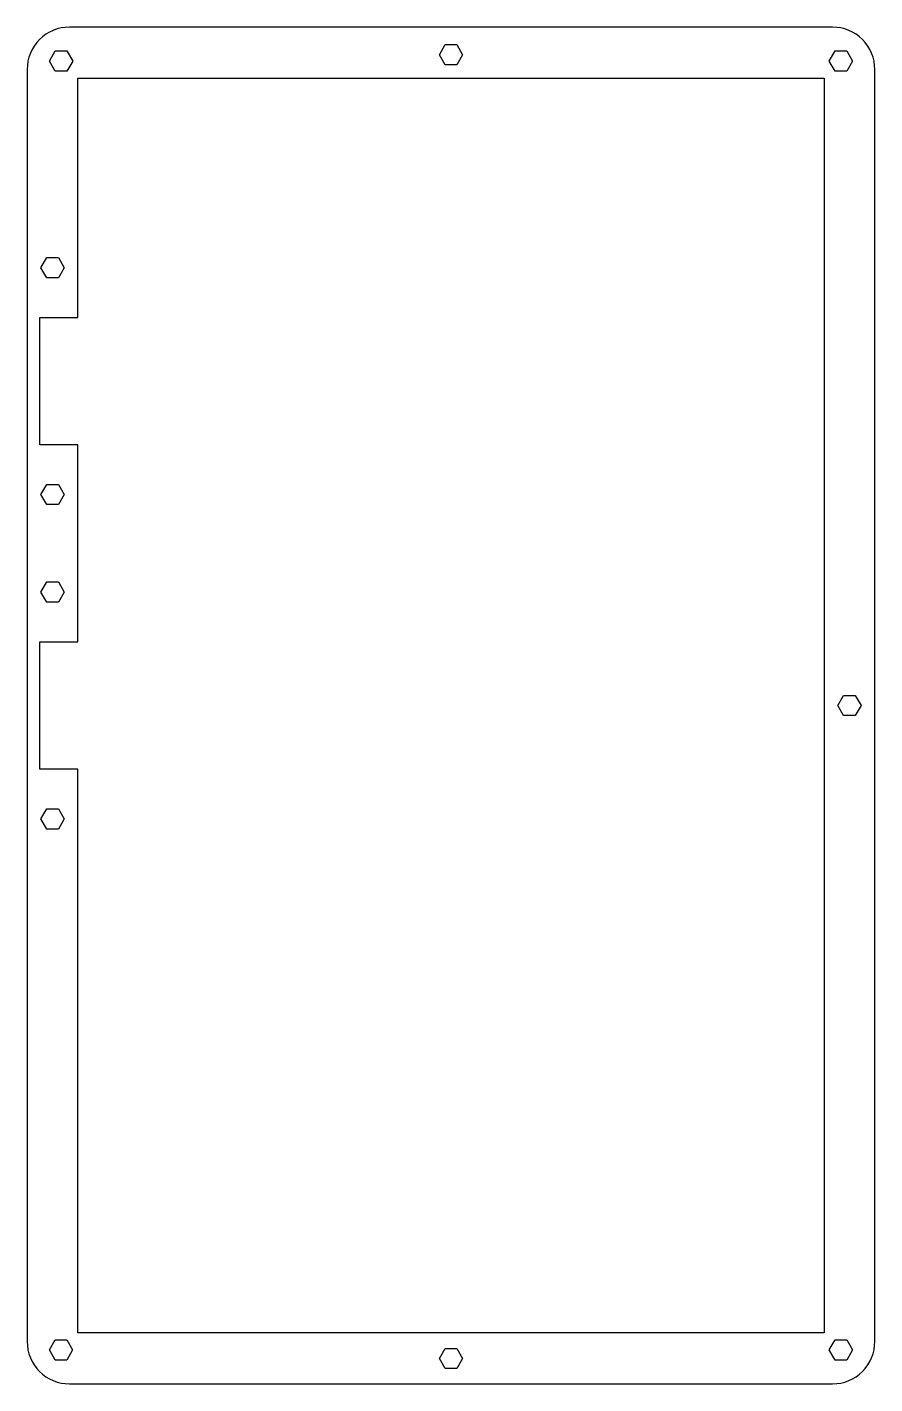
# Model space of a CAD drawing. Header units: millimetres. Extents: x -100 to 100, y -160 to 160.
import ezdxf

# ---------------------------------------------------------------- set-up
doc = ezdxf.new("R2010")
doc.units = ezdxf.units.MM

msp = doc.modelspace()

# ---------------------------------------------------------------- linework, layer by layer
msp.add_lwpolyline([(-90, -160), (90, -160, 0.414214), (100, -150), (100, 150, 0.414214), (90, 160), (-90, 160, 0.414214), (-100, 150), (-100, -150, 0.414214)], format="xyb", close=True)
for points in [[(-89.25, 152), (-90.63, 149.62), (-93.37, 149.62), (-94.75, 152), (-93.37, 154.38), (-90.63, 154.38)], [(2.75, 153.5), (1.37, 151.12), (-1.37, 151.12), (-2.75, 153.5), (-1.37, 155.88), (1.37, 155.88)], [(94.75, 152), (93.37, 149.62), (90.63, 149.62), (89.25, 152), (90.63, 154.38), (93.37, 154.38)], [(-97, 91.5), (-88, 91.5), (-88, 148), (88, 148), (88, -148), (-88, -148), (-88, -15), (-97, -15), (-97, 15), (-88, 15), (-88, 61.5), (-97, 61.5)], [(-91.25, 103.25), (-92.63, 100.87), (-95.37, 100.87), (-96.75, 103.25), (-95.37, 105.63), (-92.63, 105.63)], [(-91.25, 49.75), (-92.63, 47.37), (-95.37, 47.37), (-96.75, 49.75), (-95.37, 52.13), (-92.63, 52.13)], [(-91.25, 26.75), (-92.63, 24.37), (-95.37, 24.37), (-96.75, 26.75), (-95.37, 29.13), (-92.63, 29.13)], [(96.75, 0), (95.37, -2.38), (92.63, -2.38), (91.25, 0), (92.63, 2.38), (95.37, 2.38)], [(-91.25, -26.75), (-92.63, -29.13), (-95.37, -29.13), (-96.75, -26.75), (-95.37, -24.37), (-92.63, -24.37)], [(-89.26, -152), (-90.63, -154.38), (-93.37, -154.38), (-94.74, -152), (-93.37, -149.62), (-90.63, -149.62)], [(94.75, -152), (93.37, -154.38), (90.63, -154.38), (89.25, -152), (90.63, -149.62), (93.37, -149.62)], [(2.75, -154), (1.37, -156.38), (-1.37, -156.38), (-2.75, -154), (-1.37, -151.62), (1.37, -151.62)]]:
    msp.add_lwpolyline(points, close=True)

doc.saveas('drawing.dxf')
